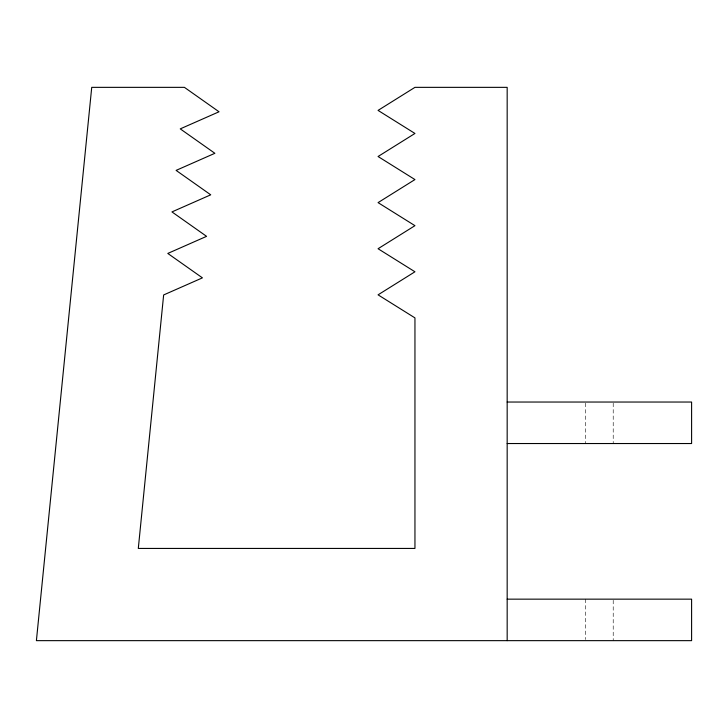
<?xml version="1.0" encoding="UTF-8"?>
<svg xmlns="http://www.w3.org/2000/svg" width="728" height="728" viewBox="0 0 728 728"><rect width="100%" height="100%" fill="white"/><g stroke="black" fill="none" stroke-linecap="round" stroke-linejoin="round"><path stroke-width="0.55" stroke-dasharray="3.64 2.73" d="M613.213 403.157L613.213 443.534M613.213 600.272L613.213 640.649M585.549 403.157L585.549 443.534M585.549 599.153L585.549 639.53"/><path stroke-width="1.09" d="M507.17 402.038L691.6 402.038L691.6 443.534L507.17 443.534M507.17 599.153L691.6 599.153L691.6 640.649L36.4 640.649L91.728 87.351L184.412 87.351L219.037 111.784L180.253 128.874L214.878 153.299L176.103 170.388L210.729 194.822L171.954 211.912L206.579 236.345L167.795 253.435L202.429 277.859L163.645 294.949L138.302 548.43L414.951 548.43L414.951 317.89L378.06 294.84L414.951 271.781L378.06 248.73L414.951 225.671L378.06 202.621L414.951 179.57L378.06 156.511L414.951 133.461L378.06 110.401L414.951 87.351L507.17 87.351L507.17 640.649"/></g></svg>
